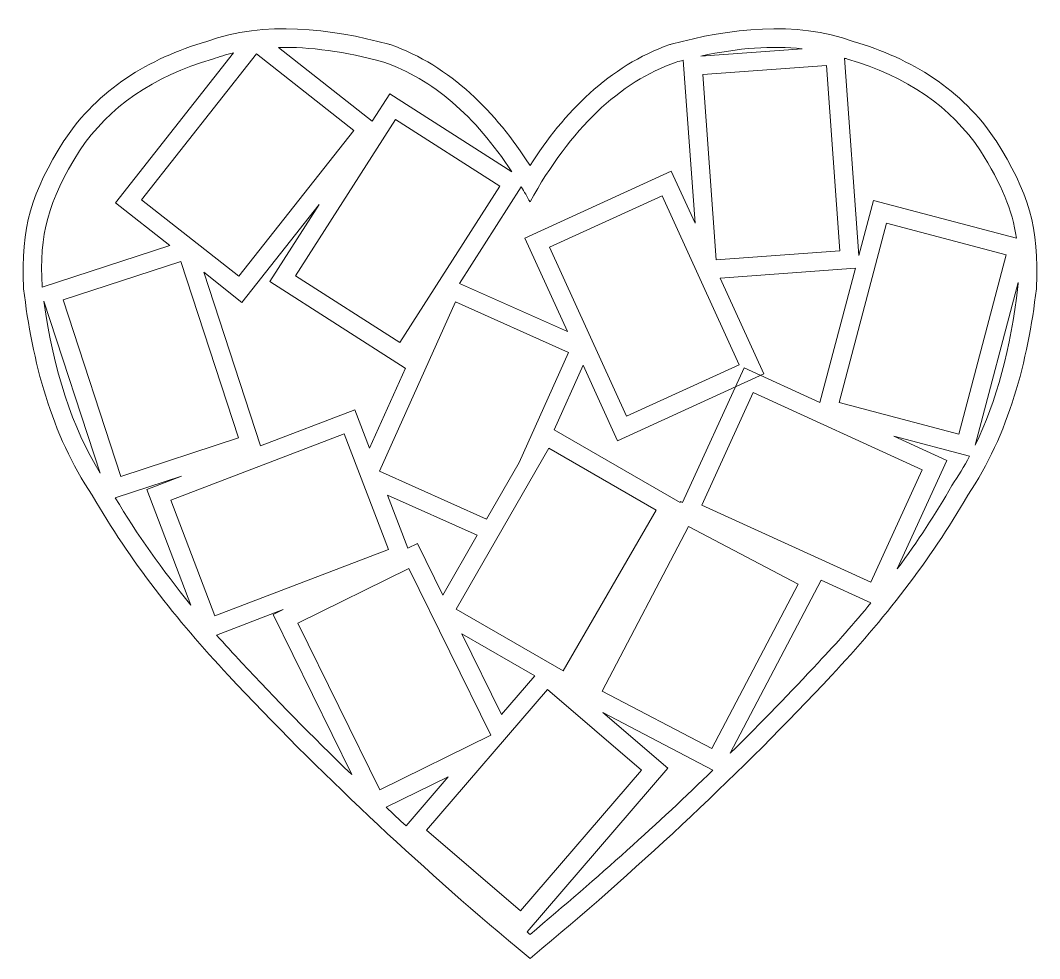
# Model space of a CAD drawing. Header units: millimetres. Extents: x -2296 to 2256, y -962 to 665.
# Drawn here: x -2296 to -1473, y -93 to 665 of the extents above; entities that cross this region are included whole.
import ezdxf

# ---------------------------------------------------------------- set-up
doc = ezdxf.new("R2010")
doc.units = ezdxf.units.MM
doc.header["$MEASUREMENT"] = 0
doc.layers.add('layer 1', color=7, linetype='Continuous')

msp = doc.modelspace()

# ---------------------------------------------------------------- linework, layer by layer
at = {"layer": 'layer 1', "color": 250, "lineweight": 20}
for points, knots in [([(-2145.408, 647.5579), (-2098.7432, 664.6376), (-2045.2117, 658.0679), (-1998.3344, 645.3913), (-1998.3344, 645.3913), (-1998.3344, 645.3913), (-1997.8168, 645.2513), (-1997.8168, 645.2513), (-1997.8168, 645.2513), (-1997.8168, 645.2513), (-1997.3106, 645.0748), (-1997.3106, 645.0748), (-1997.3106, 645.0748), (-1948.2451, 627.963), (-1911.7092, 590.1696), (-1884.2582, 547.2902), (-1884.2582, 547.2902), (-1856.8072, 590.1696), (-1820.2714, 627.963), (-1771.2058, 645.0748), (-1771.2058, 645.0748), (-1771.2058, 645.0748), (-1770.6996, 645.2513), (-1770.6996, 645.2513), (-1770.6996, 645.2513), (-1770.6996, 645.2513), (-1770.182, 645.3913), (-1770.182, 645.3913), (-1770.182, 645.3913), (-1723.3047, 658.0679), (-1669.7732, 664.6376), (-1623.1084, 647.5579), (-1623.1084, 647.5579), (-1576.056, 633.8934), (-1535.4152, 608.861), (-1507.9659, 567.6533), (-1507.9659, 567.6533), (-1507.9659, 567.6533), (-1507.8626, 567.4983), (-1507.8626, 567.4983), (-1507.8626, 567.4983), (-1507.8626, 567.4983), (-1507.7633, 567.3407), (-1507.7633, 567.3407), (-1507.7633, 567.3407), (-1481.867, 526.2906), (-1472.5993, 497.0815), (-1475.1533, 448.7986), (-1475.1533, 448.7986), (-1475.1533, 448.7986), (-1475.1786, 448.3219), (-1475.1786, 448.3219), (-1475.1786, 448.3219), (-1475.1786, 448.3219), (-1475.234, 447.8477), (-1475.234, 447.8477), (-1475.234, 447.8477), (-1482.0223, 389.8303), (-1497.5652, 329.9002), (-1530.6595, 280.9978), (-1530.6595, 280.9978), (-1560.9488, 228.1724), (-1599.069, 179.9533), (-1640.5967, 135.5535), (-1640.5967, 135.5535), (-1713.9794, 57.0954), (-1792.2743, -16.2273), (-1874.6276, -85.1934), (-1874.6276, -85.1934), (-1874.6276, -85.1934), (-1884.2582, -93.2584), (-1884.2582, -93.2584), (-1884.2582, -93.2584), (-1884.2582, -93.2584), (-1893.8888, -85.1934), (-1893.8888, -85.1934), (-1893.8888, -85.1934), (-1976.2421, -16.2274), (-2054.537, 57.0954), (-2127.9197, 135.5535), (-2127.9197, 135.5535), (-2169.4474, 179.9533), (-2207.5677, 228.1724), (-2237.857, 280.9978), (-2237.857, 280.9978), (-2270.9512, 329.9002), (-2286.4941, 389.8303), (-2293.2824, 447.8477), (-2293.2824, 447.8477), (-2293.2824, 447.8477), (-2293.3378, 448.3219), (-2293.3378, 448.3219), (-2293.3378, 448.3219), (-2293.3378, 448.3219), (-2293.3631, 448.7986), (-2293.3631, 448.7986), (-2293.3631, 448.7986), (-2295.9171, 497.0815), (-2286.6494, 526.2906), (-2260.7531, 567.3407), (-2260.7531, 567.3407), (-2260.7531, 567.3407), (-2260.6538, 567.4983), (-2260.6538, 567.4983), (-2260.6538, 567.4983), (-2260.6538, 567.4983), (-2260.5505, 567.6533), (-2260.5505, 567.6533), (-2260.5505, 567.6533), (-2233.1013, 608.861), (-2192.4604, 633.8934), (-2145.408, 647.5579)], [0, 0, 0, 0, 0.03448276, 0.03448276, 0.03448276, 0.03448276, 0.06896552, 0.06896552, 0.06896552, 0.06896552, 0.10344828, 0.10344828, 0.10344828, 0.10344828, 0.13793103, 0.13793103, 0.13793103, 0.13793103, 0.17241379, 0.17241379, 0.17241379, 0.17241379, 0.20689655, 0.20689655, 0.20689655, 0.20689655, 0.24137931, 0.24137931, 0.24137931, 0.24137931, 0.27586207, 0.27586207, 0.27586207, 0.27586207, 0.31034483, 0.31034483, 0.31034483, 0.31034483, 0.34482759, 0.34482759, 0.34482759, 0.34482759, 0.37931034, 0.37931034, 0.37931034, 0.37931034, 0.4137931, 0.4137931, 0.4137931, 0.4137931, 0.44827586, 0.44827586, 0.44827586, 0.44827586, 0.48275862, 0.48275862, 0.48275862, 0.48275862, 0.51724138, 0.51724138, 0.51724138, 0.51724138, 0.55172414, 0.55172414, 0.55172414, 0.55172414, 0.5862069, 0.5862069, 0.5862069, 0.5862069, 0.62068966, 0.62068966, 0.62068966, 0.62068966, 0.65517241, 0.65517241, 0.65517241, 0.65517241, 0.68965517, 0.68965517, 0.68965517, 0.68965517, 0.72413793, 0.72413793, 0.72413793, 0.72413793, 0.75862069, 0.75862069, 0.75862069, 0.75862069, 0.79310345, 0.79310345, 0.79310345, 0.79310345, 0.82758621, 0.82758621, 0.82758621, 0.82758621, 0.86206897, 0.86206897, 0.86206897, 0.86206897, 0.89655172, 0.89655172, 0.89655172, 0.89655172, 0.93103448, 0.93103448, 0.93103448, 0.93103448, 1, 1, 1, 1]), ([(-1898.8188, 542.1813), (-1928.5821, 587.6667), (-1963.0594, 617.2435), (-2002.2501, 630.9114), (-2002.2501, 630.9114), (-2033.7437, 639.4279), (-2062.1593, 643.3936), (-2087.4966, 642.8085), (-2087.4966, 642.8085), (-2087.4966, 642.8085), (-2011.7022, 583.1137), (-2011.7022, 583.1137), (-2011.7022, 583.1137), (-2011.7022, 583.1137), (-1997.5194, 605.2939), (-1997.5194, 605.2939), (-1997.5194, 605.2939), (-1997.5194, 605.2939), (-1898.8188, 542.1813), (-1898.8188, 542.1813)], [0, 0, 0, 0, 0.16666667, 0.16666667, 0.16666667, 0.16666667, 0.33333333, 0.33333333, 0.33333333, 0.33333333, 0.5, 0.5, 0.5, 0.5, 0.66666667, 0.66666667, 0.66666667, 0.66666667, 1, 1, 1, 1]), ([(-1664.3396, 641.7173), (-1664.3396, 641.7173), (-1746.1919, 635.8143), (-1746.1919, 635.8143), (-1746.1919, 635.8143), (-1715.777, 642.411), (-1688.4928, 644.3786), (-1664.3396, 641.7173)], [0, 0, 0, 0, 0.33333333, 0.33333333, 0.33333333, 0.33333333, 1, 1, 1, 1]), ([(-2175.2126, 482.7691), (-2175.2126, 482.7691), (-2219.0652, 517.3068), (-2219.0652, 517.3068), (-2219.0652, 517.3068), (-2219.0652, 517.3068), (-2123.6923, 638.4017), (-2123.6923, 638.4017), (-2123.6923, 638.4017), (-2129.5871, 637.0207), (-2135.2653, 635.3191), (-2140.7267, 633.2971), (-2140.7267, 633.2971), (-2188.6458, 619.4811), (-2224.4258, 594.8279), (-2248.0666, 559.3375), (-2248.0666, 559.3375), (-2274.1918, 517.9244), (-2280.6104, 491.6806), (-2278.384, 449.5909), (-2278.384, 449.5909), (-2278.3639, 449.419), (-2278.3437, 449.2471), (-2278.3235, 449.0755), (-2278.3235, 449.0755), (-2278.3235, 449.0755), (-2175.2126, 482.7691), (-2175.2126, 482.7691)], [0, 0, 0, 0, 0.125, 0.125, 0.125, 0.125, 0.25, 0.25, 0.25, 0.25, 0.375, 0.375, 0.375, 0.375, 0.5, 0.5, 0.5, 0.5, 0.625, 0.625, 0.625, 0.625, 0.75, 0.75, 0.75, 0.75, 1, 1, 1, 1]), ([(-2198.0002, 519.8099), (-2198.0002, 519.8099), (-2105.1905, 637.6503), (-2105.1905, 637.6503), (-2105.1905, 637.6503), (-2105.1905, 637.6503), (-2026.6302, 575.7771), (-2026.6302, 575.7771), (-2026.6302, 575.7771), (-2026.6302, 575.7771), (-2119.4399, 457.9367), (-2119.4399, 457.9367), (-2119.4399, 457.9367), (-2119.4399, 457.9367), (-2198.0002, 519.8099), (-2198.0002, 519.8099)], [0, 0, 0, 0, 0.2, 0.2, 0.2, 0.2, 0.4, 0.4, 0.4, 0.4, 0.6, 0.6, 0.6, 0.6, 1, 1, 1, 1]), ([(-1491.3566, 488.682), (-1491.3566, 488.682), (-1606.9092, 519.1981), (-1606.9092, 519.1981), (-1606.9092, 519.1981), (-1606.9092, 519.1981), (-1618.687, 474.5998), (-1618.687, 474.5998), (-1618.687, 474.5998), (-1618.687, 474.5998), (-1630.1945, 634.1619), (-1630.1945, 634.1619), (-1630.1945, 634.1619), (-1629.3883, 633.8805), (-1628.5867, 633.5922), (-1627.7897, 633.2971), (-1627.7897, 633.2971), (-1579.8706, 619.4811), (-1544.0907, 594.8279), (-1520.4498, 559.3375), (-1520.4498, 559.3375), (-1503.316, 532.1774), (-1494.6583, 511.5418), (-1491.3566, 488.682)], [0, 0, 0, 0, 0.14285714, 0.14285714, 0.14285714, 0.14285714, 0.28571429, 0.28571429, 0.28571429, 0.28571429, 0.42857143, 0.42857143, 0.42857143, 0.42857143, 0.57142857, 0.57142857, 0.57142857, 0.57142857, 0.71428571, 0.71428571, 0.71428571, 0.71428571, 1, 1, 1, 1]), ([(-1941.0906, 452.2275), (-1941.0906, 452.2275), (-1891.2717, 530.1385), (-1891.2717, 530.1385), (-1891.2717, 530.1385), (-1888.9024, 526.1934), (-1886.5645, 522.1418), (-1884.2582, 517.9837), (-1884.2582, 517.9837), (-1851.3527, 577.3114), (-1812.0221, 614.9539), (-1766.2663, 630.9114), (-1766.2663, 630.9114), (-1764.3018, 631.4426), (-1762.3492, 631.9562), (-1760.4087, 632.452), (-1760.4087, 632.452), (-1760.4087, 632.452), (-1750.9097, 500.7419), (-1750.9097, 500.7419), (-1750.9097, 500.7419), (-1750.9097, 500.7419), (-1770.1069, 542.7845), (-1770.1069, 542.7845), (-1770.1069, 542.7845), (-1770.1069, 542.7845), (-1888.3621, 488.7877), (-1888.3621, 488.7877), (-1888.3621, 488.7877), (-1888.3621, 488.7877), (-1853.8436, 413.1912), (-1853.8436, 413.1912), (-1853.8436, 413.1912), (-1853.8436, 413.1912), (-1941.0906, 452.2275), (-1941.0906, 452.2275)], [0, 0, 0, 0, 0.1, 0.1, 0.1, 0.1, 0.2, 0.2, 0.2, 0.2, 0.3, 0.3, 0.3, 0.3, 0.4, 0.4, 0.4, 0.4, 0.5, 0.5, 0.5, 0.5, 0.6, 0.6, 0.6, 0.6, 0.7, 0.7, 0.7, 0.7, 0.8, 0.8, 0.8, 0.8, 1, 1, 1, 1]), ([(-1733.7464, 471.2831), (-1733.7464, 471.2831), (-1744.5361, 620.8943), (-1744.5361, 620.8943), (-1744.5361, 620.8943), (-1744.5361, 620.8943), (-1644.7952, 628.088), (-1644.7952, 628.088), (-1644.7952, 628.088), (-1644.7952, 628.088), (-1634.0054, 478.4765), (-1634.0054, 478.4765), (-1634.0054, 478.4765), (-1634.0054, 478.4765), (-1733.7464, 471.2831), (-1733.7464, 471.2831)], [0, 0, 0, 0, 0.2, 0.2, 0.2, 0.2, 0.4, 0.4, 0.4, 0.4, 0.6, 0.6, 0.6, 0.6, 1, 1, 1, 1]), ([(-2073.7702, 458.2027), (-2073.7702, 458.2027), (-1992.9628, 584.5759), (-1992.9628, 584.5759), (-1992.9628, 584.5759), (-1992.9628, 584.5759), (-1908.714, 530.7043), (-1908.714, 530.7043), (-1908.714, 530.7043), (-1908.714, 530.7043), (-1989.5214, 404.3311), (-1989.5214, 404.3311), (-1989.5214, 404.3311), (-1989.5214, 404.3311), (-2073.7702, 458.2027), (-2073.7702, 458.2027)], [0, 0, 0, 0, 0.2, 0.2, 0.2, 0.2, 0.4, 0.4, 0.4, 0.4, 0.6, 0.6, 0.6, 0.6, 1, 1, 1, 1]), ([(-1806.1826, 344.9245), (-1806.1826, 344.9245), (-1868.4865, 481.3729), (-1868.4865, 481.3729), (-1868.4865, 481.3729), (-1868.4865, 481.3729), (-1777.5211, 522.9094), (-1777.5211, 522.9094), (-1777.5211, 522.9094), (-1777.5211, 522.9094), (-1715.217, 386.4608), (-1715.217, 386.4608), (-1715.217, 386.4608), (-1715.217, 386.4608), (-1806.1826, 344.9245), (-1806.1826, 344.9245)], [0, 0, 0, 0, 0.2, 0.2, 0.2, 0.2, 0.4, 0.4, 0.4, 0.4, 0.6, 0.6, 0.6, 0.6, 1, 1, 1, 1]), ([(-2013.8339, 318.9988), (-2013.8339, 318.9988), (-1984.8289, 383.8257), (-1984.8289, 383.8257), (-1984.8289, 383.8257), (-1984.8289, 383.8257), (-1984.9648, 383.6132), (-1984.9648, 383.6132), (-1984.9648, 383.6132), (-1984.9648, 383.6132), (-2094.4882, 453.6461), (-2094.4882, 453.6461), (-2094.4882, 453.6461), (-2094.4882, 453.6461), (-2054.619, 515.9968), (-2054.619, 515.9968), (-2054.619, 515.9968), (-2054.619, 515.9968), (-2116.9369, 436.8718), (-2116.9369, 436.8718), (-2116.9369, 436.8718), (-2116.9369, 436.8718), (-2147.754, 461.143), (-2147.754, 461.143), (-2147.754, 461.143), (-2147.754, 461.143), (-2101.9117, 320.8545), (-2101.9117, 320.8545), (-2101.9117, 320.8545), (-2101.9117, 320.8545), (-2025.6455, 349.9548), (-2025.6455, 349.9548), (-2025.6455, 349.9548), (-2025.6455, 349.9548), (-2013.8339, 318.9988), (-2013.8339, 318.9988)], [0, 0, 0, 0, 0.1, 0.1, 0.1, 0.1, 0.2, 0.2, 0.2, 0.2, 0.3, 0.3, 0.3, 0.3, 0.4, 0.4, 0.4, 0.4, 0.5, 0.5, 0.5, 0.5, 0.6, 0.6, 0.6, 0.6, 0.7, 0.7, 0.7, 0.7, 0.8, 0.8, 0.8, 0.8, 1, 1, 1, 1]), ([(-1634.5366, 355.8372), (-1634.5366, 355.8372), (-1596.2364, 500.8648), (-1596.2364, 500.8648), (-1596.2364, 500.8648), (-1596.2364, 500.8648), (-1499.551, 475.3319), (-1499.551, 475.3319), (-1499.551, 475.3319), (-1499.551, 475.3319), (-1537.8512, 330.3039), (-1537.8512, 330.3039), (-1537.8512, 330.3039), (-1537.8512, 330.3039), (-1634.5366, 355.8372), (-1634.5366, 355.8372)], [0, 0, 0, 0, 0.2, 0.2, 0.2, 0.2, 0.4, 0.4, 0.4, 0.4, 0.6, 0.6, 0.6, 0.6, 1, 1, 1, 1]), ([(-2214.8495, 296.231), (-2214.8495, 296.231), (-2261.4407, 438.8117), (-2261.4407, 438.8117), (-2261.4407, 438.8117), (-2261.4407, 438.8117), (-2166.3869, 469.8727), (-2166.3869, 469.8727), (-2166.3869, 469.8727), (-2166.3869, 469.8727), (-2119.7956, 327.2918), (-2119.7956, 327.2918), (-2119.7956, 327.2918), (-2119.7956, 327.2918), (-2214.8495, 296.231), (-2214.8495, 296.231)], [0, 0, 0, 0, 0.2, 0.2, 0.2, 0.2, 0.4, 0.4, 0.4, 0.4, 0.6, 0.6, 0.6, 0.6, 1, 1, 1, 1]), ([(-1761.0003, 275.1127), (-1761.0003, 275.1127), (-1711.28, 383.9105), (-1711.28, 383.9105), (-1711.28, 383.9105), (-1711.28, 383.9105), (-1650.0291, 355.919), (-1650.0291, 355.919), (-1650.0291, 355.919), (-1650.0291, 355.919), (-1621.3947, 464.3468), (-1621.3947, 464.3468), (-1621.3947, 464.3468), (-1621.3947, 464.3468), (-1730.6919, 456.4643), (-1730.6919, 456.4643), (-1730.6919, 456.4643), (-1730.6919, 456.4643), (-1695.3417, 379.0461), (-1695.3417, 379.0461), (-1695.3417, 379.0461), (-1695.3417, 379.0461), (-1813.5968, 325.0493), (-1813.5968, 325.0493), (-1813.5968, 325.0493), (-1813.5968, 325.0493), (-1841.4326, 386.0106), (-1841.4326, 386.0106), (-1841.4326, 386.0106), (-1841.4326, 386.0106), (-1864.7756, 333.8383), (-1864.7756, 333.8383), (-1864.7756, 333.8383), (-1864.7756, 333.8383), (-1762.9877, 275.149), (-1762.9877, 275.149), (-1762.9877, 275.149), (-1762.9877, 275.149), (-1762.5729, 275.9387), (-1762.5729, 275.9387), (-1762.5729, 275.9387), (-1762.5729, 275.9387), (-1761.0003, 275.1127), (-1761.0003, 275.1127)], [0, 0, 0, 0, 0.08333333, 0.08333333, 0.08333333, 0.08333333, 0.16666667, 0.16666667, 0.16666667, 0.16666667, 0.25, 0.25, 0.25, 0.25, 0.33333333, 0.33333333, 0.33333333, 0.33333333, 0.41666667, 0.41666667, 0.41666667, 0.41666667, 0.5, 0.5, 0.5, 0.5, 0.58333333, 0.58333333, 0.58333333, 0.58333333, 0.66666667, 0.66666667, 0.66666667, 0.66666667, 0.75, 0.75, 0.75, 0.75, 0.83333333, 0.83333333, 0.83333333, 0.83333333, 1, 1, 1, 1]), ([(-1524.6576, 321.5174), (-1524.6576, 321.5174), (-1489.9765, 452.8413), (-1489.9765, 452.8413), (-1489.9765, 452.8413), (-1490.0224, 451.7682), (-1490.0745, 450.6849), (-1490.1324, 449.5909), (-1490.1324, 449.5909), (-1495.973, 399.6722), (-1507.4816, 356.981), (-1524.6576, 321.5174)], [0, 0, 0, 0, 0.25, 0.25, 0.25, 0.25, 0.5, 0.5, 0.5, 0.5, 1, 1, 1, 1]), ([(-2276.873, 437.7455), (-2276.873, 437.7455), (-2231.4579, 298.7647), (-2231.4579, 298.7647), (-2231.4579, 298.7647), (-2254.0146, 335.6316), (-2269.1532, 381.9585), (-2276.873, 437.7455)], [0, 0, 0, 0, 0.33333333, 0.33333333, 0.33333333, 0.33333333, 1, 1, 1, 1]), ([(-1919.3804, 261.7513), (-1919.3804, 261.7513), (-2005.729, 300.3856), (-2005.729, 300.3856), (-2005.729, 300.3856), (-2005.729, 300.3856), (-1944.4679, 437.3056), (-1944.4679, 437.3056), (-1944.4679, 437.3056), (-1944.4679, 437.3056), (-1853.1878, 396.4649), (-1853.1878, 396.4649), (-1853.1878, 396.4649), (-1853.1878, 396.4649), (-1892.9587, 307.5759), (-1892.9587, 307.5759), (-1892.9587, 307.5759), (-1892.9587, 307.5759), (-1919.3804, 261.7513), (-1919.3804, 261.7513)], [0, 0, 0, 0, 0.16666667, 0.16666667, 0.16666667, 0.16666667, 0.33333333, 0.33333333, 0.33333333, 0.33333333, 0.5, 0.5, 0.5, 0.5, 0.66666667, 0.66666667, 0.66666667, 0.66666667, 1, 1, 1, 1]), ([(-1703.8717, 364.033), (-1703.8717, 364.033), (-1567.4434, 301.6854), (-1567.4434, 301.6854), (-1567.4434, 301.6854), (-1567.4434, 301.6854), (-1609.008, 210.7328), (-1609.008, 210.7328), (-1609.008, 210.7328), (-1609.008, 210.7328), (-1745.4367, 273.0805), (-1745.4367, 273.0805), (-1745.4367, 273.0805), (-1745.4367, 273.0805), (-1703.8717, 364.033), (-1703.8717, 364.033)], [0, 0, 0, 0, 0.2, 0.2, 0.2, 0.2, 0.4, 0.4, 0.4, 0.4, 0.6, 0.6, 0.6, 0.6, 1, 1, 1, 1]), ([(-2174.4574, 277.1192), (-2174.4574, 277.1192), (-2034.3126, 330.5929), (-2034.3126, 330.5929), (-2034.3126, 330.5929), (-2034.3126, 330.5929), (-1998.6633, 237.163), (-1998.6633, 237.163), (-1998.6633, 237.163), (-1998.6633, 237.163), (-2138.8083, 183.6892), (-2138.8083, 183.6892), (-2138.8083, 183.6892), (-2138.8083, 183.6892), (-2174.4574, 277.1192), (-2174.4574, 277.1192)], [0, 0, 0, 0, 0.2, 0.2, 0.2, 0.2, 0.4, 0.4, 0.4, 0.4, 0.6, 0.6, 0.6, 0.6, 1, 1, 1, 1]), ([(-1587.568, 221.56), (-1587.568, 221.56), (-1547.5654, 309.0934), (-1547.5654, 309.0934), (-1547.5654, 309.0934), (-1547.5654, 309.0934), (-1590.3909, 328.6645), (-1590.3909, 328.6645), (-1590.3909, 328.6645), (-1590.3909, 328.6645), (-1529.2238, 312.511), (-1529.2238, 312.511), (-1529.2238, 312.511), (-1533.615, 304.2336), (-1538.3379, 296.379), (-1543.3924, 288.9474), (-1543.3924, 288.9474), (-1556.4342, 266.1524), (-1571.1595, 243.6899), (-1587.568, 221.56)], [0, 0, 0, 0, 0.16666667, 0.16666667, 0.16666667, 0.16666667, 0.33333333, 0.33333333, 0.33333333, 0.33333333, 0.5, 0.5, 0.5, 0.5, 0.66666667, 0.66666667, 0.66666667, 0.66666667, 1, 1, 1, 1]), ([(-1943.9858, 189.0471), (-1943.9858, 189.0471), (-1869.0605, 318.9938), (-1869.0605, 318.9938), (-1869.0605, 318.9938), (-1869.0605, 318.9938), (-1782.429, 269.0439), (-1782.429, 269.0439), (-1782.429, 269.0439), (-1782.429, 269.0439), (-1857.3544, 139.0969), (-1857.3544, 139.0969), (-1857.3544, 139.0969), (-1857.3544, 139.0969), (-1943.9858, 189.0471), (-1943.9858, 189.0471)], [0, 0, 0, 0, 0.2, 0.2, 0.2, 0.2, 0.4, 0.4, 0.4, 0.4, 0.6, 0.6, 0.6, 0.6, 1, 1, 1, 1]), ([(-2158.1791, 192.3803), (-2158.1791, 192.3803), (-2193.8192, 285.7862), (-2193.8192, 285.7862), (-2193.8192, 285.7862), (-2193.8192, 285.7862), (-2165.7775, 296.4858), (-2165.7775, 296.4858), (-2165.7775, 296.4858), (-2165.7775, 296.4858), (-2219.3093, 278.9932), (-2219.3093, 278.9932), (-2219.3093, 278.9932), (-2201.7627, 249.5631), (-2181.3859, 220.6921), (-2158.1791, 192.3803)], [0, 0, 0, 0, 0.2, 0.2, 0.2, 0.2, 0.4, 0.4, 0.4, 0.4, 0.6, 0.6, 0.6, 0.6, 1, 1, 1, 1]), ([(-1999.3774, 281.1109), (-1999.3774, 281.1109), (-1982.9956, 238.1773), (-1982.9956, 238.1773), (-1982.9956, 238.1773), (-1982.9956, 238.1773), (-1975.1899, 242.015), (-1975.1899, 242.015), (-1975.1899, 242.015), (-1975.1899, 242.015), (-1954.7412, 200.423), (-1954.7412, 200.423), (-1954.7412, 200.423), (-1954.7412, 200.423), (-1926.9122, 248.6884), (-1926.9122, 248.6884), (-1926.9122, 248.6884), (-1926.9122, 248.6884), (-1999.3774, 281.1109), (-1999.3774, 281.1109)], [0, 0, 0, 0, 0.16666667, 0.16666667, 0.16666667, 0.16666667, 0.33333333, 0.33333333, 0.33333333, 0.33333333, 0.5, 0.5, 0.5, 0.5, 0.66666667, 0.66666667, 0.66666667, 0.66666667, 1, 1, 1, 1]), ([(-1826.0172, 122.8869), (-1826.0172, 122.8869), (-1756.2682, 255.6837), (-1756.2682, 255.6837), (-1756.2682, 255.6837), (-1756.2682, 255.6837), (-1667.7366, 209.1848), (-1667.7366, 209.1848), (-1667.7366, 209.1848), (-1667.7366, 209.1848), (-1737.4857, 76.3876), (-1737.4857, 76.3876), (-1737.4857, 76.3876), (-1737.4857, 76.3876), (-1826.0172, 122.8869), (-1826.0172, 122.8869)], [0, 0, 0, 0, 0.2, 0.2, 0.2, 0.2, 0.4, 0.4, 0.4, 0.4, 0.6, 0.6, 0.6, 0.6, 1, 1, 1, 1]), ([(-2005.5921, 43.2043), (-2005.5921, 43.2043), (-2071.7732, 177.815), (-2071.7732, 177.815), (-2071.7732, 177.815), (-2071.7732, 177.815), (-1982.0328, 221.936), (-1982.0328, 221.936), (-1982.0328, 221.936), (-1982.0328, 221.936), (-1915.8515, 87.3251), (-1915.8515, 87.3251), (-1915.8515, 87.3251), (-1915.8515, 87.3251), (-2005.5921, 43.2043), (-2005.5921, 43.2043)], [0, 0, 0, 0, 0.2, 0.2, 0.2, 0.2, 0.4, 0.4, 0.4, 0.4, 0.6, 0.6, 0.6, 0.6, 1, 1, 1, 1]), ([(-1608.8687, 194.1773), (-1608.8687, 194.1773), (-1649.0351, 212.5332), (-1649.0351, 212.5332), (-1649.0351, 212.5332), (-1649.0351, 212.5332), (-1722.5135, 72.6354), (-1722.5135, 72.6354), (-1722.5135, 72.6354), (-1696.9014, 97.8568), (-1673.3202, 122.245), (-1651.5517, 145.7998), (-1651.5517, 145.7998), (-1636.3863, 161.7404), (-1622.1585, 177.8662), (-1608.8687, 194.1773)], [0, 0, 0, 0, 0.2, 0.2, 0.2, 0.2, 0.4, 0.4, 0.4, 0.4, 0.6, 0.6, 0.6, 0.6, 1, 1, 1, 1]), ([(-2083.74, 188.6465), (-2083.74, 188.6465), (-2137.4937, 168.1362), (-2137.4937, 168.1362), (-2137.4937, 168.1362), (-2130.8531, 160.6508), (-2124.0101, 153.2053), (-2116.9647, 145.7998), (-2116.9647, 145.7998), (-2090.2675, 116.9118), (-2060.8437, 86.7702), (-2028.2908, 55.3753), (-2028.2908, 55.3753), (-2028.2908, 55.3753), (-2091.8525, 184.658), (-2091.8525, 184.658), (-2091.8525, 184.658), (-2091.8525, 184.658), (-2083.74, 188.6465), (-2083.74, 188.6465)], [0, 0, 0, 0, 0.16666667, 0.16666667, 0.16666667, 0.16666667, 0.33333333, 0.33333333, 0.33333333, 0.33333333, 0.5, 0.5, 0.5, 0.5, 0.66666667, 0.66666667, 0.66666667, 0.66666667, 1, 1, 1, 1]), ([(-1907.2821, 103.8924), (-1907.2821, 103.8924), (-1880.4771, 135.1143), (-1880.4771, 135.1143), (-1880.4771, 135.1143), (-1880.4771, 135.1143), (-1939.31, 169.0364), (-1939.31, 169.0364), (-1939.31, 169.0364), (-1939.31, 169.0364), (-1907.2821, 103.8924), (-1907.2821, 103.8924)], [0, 0, 0, 0, 0.25, 0.25, 0.25, 0.25, 0.5, 0.5, 0.5, 0.5, 1, 1, 1, 1]), ([(-1967.7789, 10.4002), (-1967.7789, 10.4002), (-1870.0688, 124.2101), (-1870.0688, 124.2101), (-1870.0688, 124.2101), (-1870.0688, 124.2101), (-1794.1951, 59.0704), (-1794.1951, 59.0704), (-1794.1951, 59.0704), (-1794.1951, 59.0704), (-1891.9053, -54.7398), (-1891.9053, -54.7398), (-1891.9053, -54.7398), (-1891.9053, -54.7398), (-1967.7789, 10.4002), (-1967.7789, 10.4002)], [0, 0, 0, 0, 0.2, 0.2, 0.2, 0.2, 0.4, 0.4, 0.4, 0.4, 0.6, 0.6, 0.6, 0.6, 1, 1, 1, 1]), ([(-1886.6713, -71.6704), (-1886.6713, -71.6704), (-1773.0434, 60.6805), (-1773.0434, 60.6805), (-1773.0434, 60.6805), (-1773.0434, 60.6805), (-1825.367, 105.6021), (-1825.367, 105.6021), (-1825.367, 105.6021), (-1825.367, 105.6021), (-1736.5332, 58.944), (-1736.5332, 58.944), (-1736.5332, 58.944), (-1779.8552, 16.9842), (-1828.7736, -27.2282), (-1884.2582, -73.6933), (-1884.2582, -73.6933), (-1885.064, -73.0185), (-1885.8684, -72.3442), (-1886.6713, -71.6704)], [0, 0, 0, 0, 0.16666667, 0.16666667, 0.16666667, 0.16666667, 0.33333333, 0.33333333, 0.33333333, 0.33333333, 0.5, 0.5, 0.5, 0.5, 0.66666667, 0.66666667, 0.66666667, 0.66666667, 1, 1, 1, 1]), ([(-1950.4671, 53.5916), (-1950.4671, 53.5916), (-2000.5037, 28.9912), (-2000.5037, 28.9912), (-2000.5037, 28.9912), (-1995.2143, 24.0452), (-1989.8479, 19.0694), (-1984.403, 14.0639), (-1984.403, 14.0639), (-1984.403, 14.0639), (-1950.4671, 53.5916), (-1950.4671, 53.5916)], [0, 0, 0, 0, 0.25, 0.25, 0.25, 0.25, 0.5, 0.5, 0.5, 0.5, 1, 1, 1, 1])]:
    msp.add_open_spline(points, degree=3, knots=knots, dxfattribs=at)

doc.saveas('drawing.dxf')
